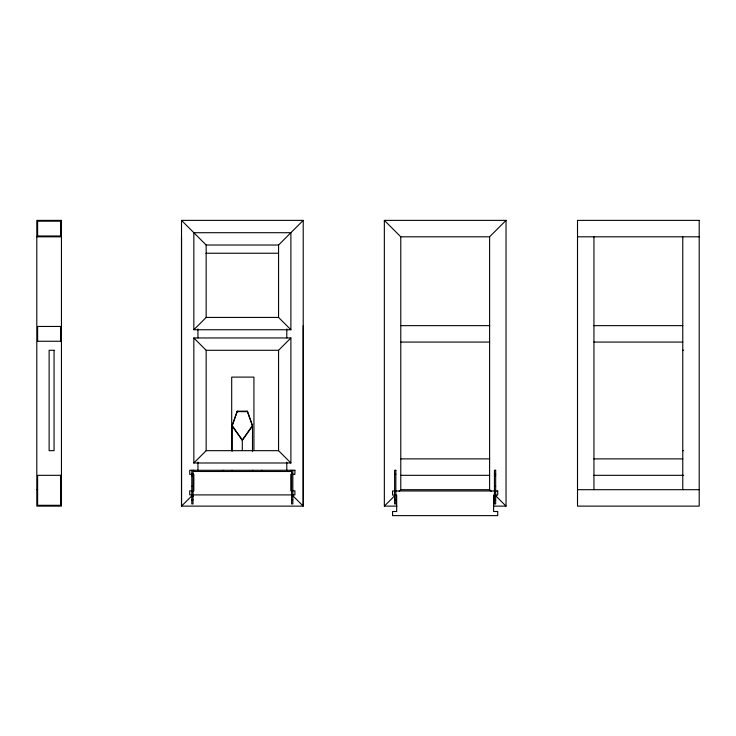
<?xml version="1.0" encoding="UTF-8"?>
<svg xmlns="http://www.w3.org/2000/svg" width="736" height="736" viewBox="0 0 736 736"><rect width="100%" height="100%" fill="white"/><g stroke="black" fill="none" stroke-linecap="round" stroke-linejoin="round"><path stroke-width="1.1" d="M181.516 236.808L181.516 506.12L303.214 506.12L303.214 325.643M193.844 329.746L193.844 232.705L290.886 232.705L290.886 329.746L193.844 329.746L206.163 317.428L206.163 245.024L181.516 220.377L181.516 506.12L193.255 494.39M290.886 462.99L278.567 450.671L278.567 350.29L290.886 337.962L193.844 337.962L193.844 462.99L290.886 462.99L290.886 337.962M290.886 329.746L278.567 317.428L278.567 245.024L303.214 220.377L181.516 220.377M232.144 451.242L232.144 425.546L237.286 411.157L247.342 411.157L252.485 425.546L252.485 451.242M237.286 411.157L232.144 426.024L242.31 440.404L252.485 426.024L247.342 411.157M242.31 450.533L242.31 439.926L252.485 425.546M193.844 462.99L206.163 450.671L206.163 350.29L193.844 337.962M491.17 491.262L489.606 489.688L489.606 236.808L506.037 220.377L384.348 220.377L384.348 506.12L396.98 506.12M384.348 506.12L394.524 495.954M399.216 491.262L400.78 489.688L400.78 236.808L384.348 220.377M37.619 235.989L60.628 235.989M36.8 236.808L61.447 236.808M400.78 236.808L489.606 236.808M577.512 236.808L699.2 236.808M206.163 245.024L278.567 245.024M205.97 253.239L278.107 253.239M206.163 317.428L278.567 317.428M400.78 325.643L489.633 325.643M593.943 325.643L682.787 325.643M37.619 341.246L60.628 341.246M400.78 342.074L489.633 342.074M593.943 342.074L682.787 342.074M206.163 350.29L278.567 350.29M682.769 350.29L683.588 350.29M237.286 411.636L247.342 411.636M206.163 450.671L278.567 450.671M682.769 450.671L683.588 450.671M400.78 458.887L489.633 458.887M593.943 458.887L682.787 458.887M191.792 473.552L193.025 473.552M494.436 473.552L495.668 473.552M394.616 474.37L395.848 474.37M494.436 474.37L495.668 474.37M400.78 475.318L489.633 475.318M593.943 475.318L683.588 475.318M191.792 476.017L193.025 476.017M494.436 476.017L495.668 476.017M191.792 486.367L193.025 486.367M494.436 486.367L495.668 486.367M36.8 489.688L37.619 489.688M60.628 489.688L61.447 489.688M400.78 489.688L489.606 489.688M577.512 489.688L699.2 489.688M191.792 491.62L193.025 491.62M494.436 491.62L495.668 491.62M191.792 496.552L193.025 496.552M494.436 496.552L495.668 496.552M191.792 499.836L193.025 499.836M291.603 499.836L292.836 499.836M394.616 499.836L395.848 499.836M494.436 499.836L495.668 499.836M493.414 506.12L506.037 506.12L506.037 220.377M495.089 495.172L506.037 506.12M292.256 495.172L303.214 506.12L303.214 220.377M232.144 425.546L242.31 439.926M682.769 236.808L682.769 489.688M593.943 236.808L593.943 489.688M292.836 470.267L292.836 503.948L291.603 503.948L291.603 470.267M290.784 470.267L290.784 471.491L193.844 471.491L193.844 470.267M286.801 328.928L286.782 337.962M286.782 462.107L286.801 470.93M261.62 470.267L261.62 471.491M253.929 450.634L253.929 377.108L231.693 377.108L231.693 450.634M252.586 470.267L252.586 471.491M232.042 470.267L232.042 471.491M223.008 470.267L223.008 471.491M197.947 328.928L197.947 337.962M197.947 462.107L197.947 470.93M193.025 470.267L193.025 503.948L191.792 503.948L191.792 470.267M60.628 236.09L60.628 221.205L37.619 221.205L37.619 236.09M60.628 341.486L60.628 326.462L37.619 326.462L37.619 341.486M61.447 220.377L36.8 220.377L36.8 506.12L61.447 506.12L61.447 220.377M699.2 220.377L577.512 220.377L577.512 506.12L699.2 506.12L699.2 220.377M54.05 350.29L49.119 350.29L49.119 450.671L54.05 450.671L54.05 350.29M294.897 470.267L189.732 470.267L189.732 474.37L193.844 474.37L193.844 490.802L189.732 490.802L189.732 494.905L294.897 494.905L294.897 490.802L290.784 490.802L290.784 474.37L294.897 474.37L294.897 470.267M395.848 470.267L394.616 470.267L394.616 503.948L395.848 503.948L395.848 470.267M495.668 470.267L494.436 470.267L494.436 503.948L495.668 503.948L495.668 470.267M60.628 475.318L37.619 475.318L37.619 505.301L60.628 505.301L60.628 475.318M497.72 490.976L392.564 490.976L392.564 495.08L396.667 495.08L396.667 511.511L392.564 511.511L392.564 515.623L497.72 515.623L497.72 511.511L493.617 511.511L493.617 495.08L497.72 495.08L497.72 490.976"/></g></svg>
